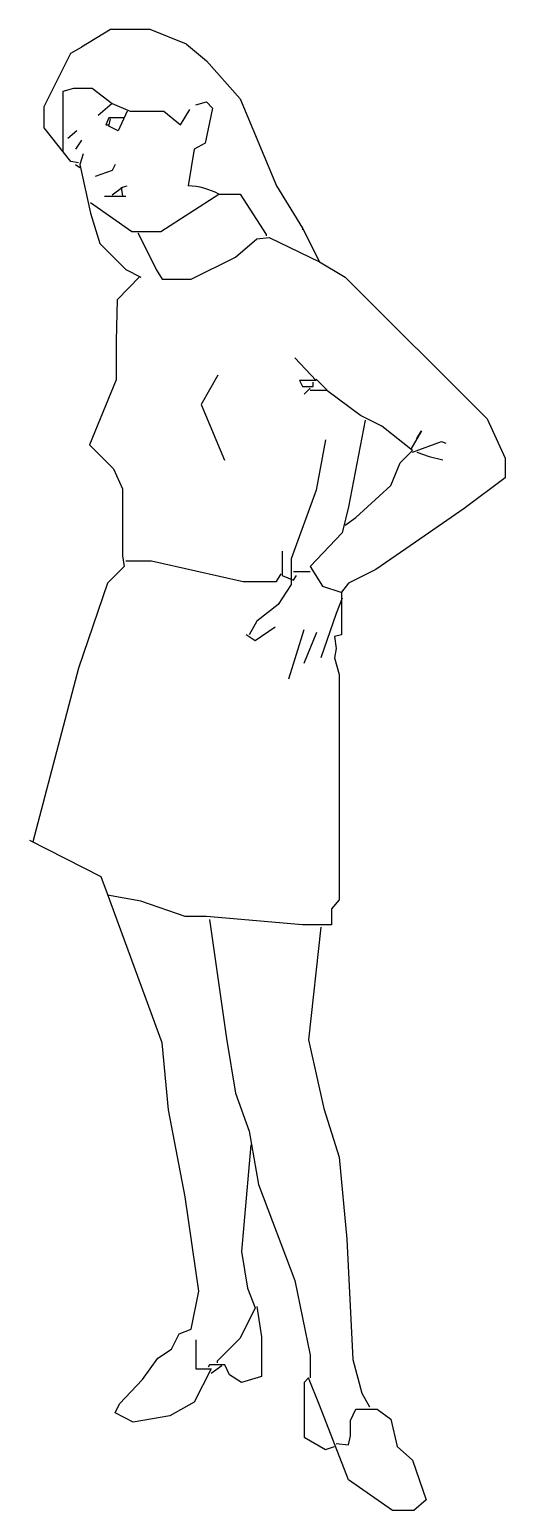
# Model space of a CAD drawing. Header units: millimetres. Extents: x -1587.26 to -1586.75, y 1861.42 to 1863.
import ezdxf

# ---------------------------------------------------------------- set-up
doc = ezdxf.new("R2010")
doc.units = ezdxf.units.MM
doc.header["$LTSCALE"] = 10
doc.layers.add('Humanos', color=2, linetype='Continuous')

msp = doc.modelspace()

# ---------------------------------------------------------------- linework, layer by layer
at = {"layer": 'Humanos'}
for p, q in [((-1587.2136, 1862.9724), (-1587.2022, 1862.9789)), ((-1587.0905, 1862.9822), (-1587.0694, 1862.9643)), ((-1586.9673, 1862.7862), (-1586.9495, 1862.7505))]:
    msp.add_line(p, q, dxfattribs=at)
for points in [[(-1587.0905, 1862.9822), (-1587.1293, 1862.9975), (-1587.1715, 1862.9975), (-1587.2022, 1862.9789)], [(-1587.2055, 1862.8558), (-1587.2136, 1862.8574), (-1587.2419, 1862.8931), (-1587.2419, 1862.9157), (-1587.2136, 1862.9724)], [(-1587.0694, 1862.9643), (-1587.0338, 1862.9238), (-1586.9949, 1862.8315), (-1586.9673, 1862.7862), (-1586.9673, 1862.7845)], [(-1587.2217, 1862.8676), (-1587.2217, 1862.932), (-1587.2103, 1862.9352), (-1587.1909, 1862.9352), (-1587.1698, 1862.919), (-1587.1844, 1862.906)], [(-1587.1698, 1862.919), (-1587.1504, 1862.9109), (-1587.1148, 1862.9109), (-1587.0969, 1862.8963), (-1587.0872, 1862.9125)], [(-1587.0807, 1862.9174), (-1587.0694, 1862.9206), (-1587.0629, 1862.9141), (-1587.071, 1862.8769), (-1587.0824, 1862.8704), (-1587.0888, 1862.8315)], [(-1587.1569, 1862.9036), (-1587.1731, 1862.9036), (-1587.1763, 1862.8963), (-1587.1731, 1862.8963)], [(-1587.1536, 1862.9109), (-1587.1634, 1862.8898), (-1587.1731, 1862.8947), (-1587.1715, 1862.9028)], [(-1587.2071, 1862.8898), (-1587.2168, 1862.8817)], [(-1587.2022, 1862.8801), (-1587.2087, 1862.8704)], [(-1587.2087, 1862.8542), (-1587.2039, 1862.8509)], [(-1587.2006, 1862.8655), (-1587.2039, 1862.8542), (-1587.1925, 1862.8023), (-1587.1828, 1862.7699), (-1587.1553, 1862.7424), (-1587.1391, 1862.7343)], [(-1587.1666, 1862.8542), (-1587.1698, 1862.8477), (-1587.1877, 1862.8412)], [(-1587.1925, 1862.8137), (-1587.1488, 1862.7829), (-1587.118, 1862.7829), (-1587.0564, 1862.8226), (-1587.0338, 1862.8226), (-1587.0062, 1862.7797), (-1587.0062, 1862.778)], [(-1587.1779, 1862.8202), (-1587.1553, 1862.8202)], [(-1587.1698, 1862.8218), (-1587.1585, 1862.8299), (-1587.1536, 1862.8315)], [(-1587.1601, 1862.8299), (-1587.1585, 1862.8202)], [(-1587.1423, 1862.7813), (-1587.1326, 1862.7619), (-1587.1229, 1862.7424), (-1587.1164, 1862.7319), (-1587.0856, 1862.7319), (-1587.0386, 1862.7554), (-1587.0159, 1862.7748), (-1587.003, 1862.7764), (-1586.9495, 1862.7505), (-1586.922, 1862.7343), (-1586.7713, 1862.5836), (-1586.7519, 1862.5415), (-1586.7519, 1862.5205), (-1586.7956, 1862.4881), (-1586.8475, 1862.4524), (-1586.8896, 1862.4233), (-1586.9187, 1862.4087), (-1586.926, 1862.399), (-1586.926, 1862.3536), (-1586.9333, 1862.352), (-1586.9317, 1862.339), (-1586.9333, 1862.3293), (-1586.9285, 1862.3115), (-1586.9285, 1862.0717), (-1586.9366, 1862.062), (-1586.9366, 1862.045), (-1586.9673, 1862.045), (-1587.0694, 1862.0539), (-1587.0921, 1862.0539), (-1587.1391, 1862.0701), (-1587.1747, 1862.0766)], [(-1587.1403, 1862.7349), (-1587.1642, 1862.71), (-1587.1654, 1862.6663), (-1587.1654, 1862.6248), (-1587.1936, 1862.5558), (-1587.1682, 1862.5302), (-1587.1585, 1862.5091), (-1587.1585, 1862.4378), (-1587.1569, 1862.4265), (-1587.1747, 1862.4087), (-1587.2055, 1862.318), (-1587.2541, 1862.1333)], [(-1586.9754, 1862.6484), (-1586.9528, 1862.6241), (-1586.9706, 1862.6241), (-1586.9673, 1862.6177), (-1586.956, 1862.6177), (-1586.956, 1862.6225)], [(-1586.9592, 1862.6161), (-1586.9657, 1862.6096)], [(-1586.9528, 1862.6258), (-1586.9414, 1862.6144)], [(-1586.922, 1862.4703), (-1586.9106, 1862.4783), (-1586.8734, 1862.5124), (-1586.8637, 1862.5367), (-1586.8507, 1862.5496), (-1586.8831, 1862.5755), (-1586.9058, 1862.5869), (-1586.9414, 1862.6136), (-1586.9592, 1862.6136)], [(-1586.9009, 1862.582), (-1586.9187, 1862.4897), (-1586.9252, 1862.4621), (-1586.9592, 1862.4265), (-1586.9463, 1862.4054), (-1586.9268, 1862.399)], [(-1586.8458, 1862.5626), (-1586.841, 1862.5707), (-1586.8523, 1862.5512)], [(-1586.943, 1862.561), (-1586.9528, 1862.5075), (-1586.9795, 1862.4346), (-1586.9795, 1862.4071), (-1586.9933, 1862.386), (-1587.0159, 1862.3682), (-1587.024, 1862.3536)], [(-1586.8507, 1862.548), (-1586.8199, 1862.5593), (-1586.8151, 1862.5577)], [(-1586.8458, 1862.548), (-1586.8329, 1862.5432), (-1586.8183, 1862.5399)], [(-1586.9892, 1862.4427), (-1586.9892, 1862.4168), (-1586.9771, 1862.4119), (-1586.9738, 1862.4168)], [(-1587.1553, 1862.4322), (-1587.1277, 1862.4322), (-1587.0807, 1862.4217), (-1587.0305, 1862.4103), (-1586.9949, 1862.4103), (-1586.99, 1862.4184)], [(-1586.9592, 1862.4208), (-1586.9771, 1862.4208)], [(-1586.9252, 1862.3925), (-1586.9317, 1862.3763)], [(-1586.9965, 1862.3617), (-1587.0176, 1862.3471), (-1587.0273, 1862.3536)], [(-1587.0807, 1861.6035), (-1587.0807, 1861.5809), (-1587.0807, 1861.5728), (-1587.0645, 1861.5728), (-1587.0824, 1861.5371), (-1587.1083, 1861.5226), (-1587.1472, 1861.5161), (-1587.1666, 1861.5258), (-1587.1617, 1861.5355), (-1587.1374, 1861.5614), (-1587.1212, 1861.5841), (-1587.1067, 1861.5938), (-1587.0986, 1861.61), (-1587.0856, 1861.6149), (-1587.0775, 1861.6554), (-1587.0921, 1861.7558), (-1587.1099, 1861.8482), (-1587.1164, 1861.9194), (-1587.1747, 1862.0782), (-1587.1812, 1862.096), (-1587.2573, 1862.1349)], [(-1587.0662, 1862.0507), (-1587.0483, 1861.9243), (-1587.0386, 1861.866), (-1587.024, 1861.8255), (-1587.0143, 1861.7688), (-1586.9754, 1861.6667), (-1586.9592, 1861.5873), (-1586.9592, 1861.563)], [(-1586.9479, 1862.0426), (-1586.9609, 1861.9227), (-1586.9447, 1861.8498), (-1586.9285, 1861.7979), (-1586.9204, 1861.7105), (-1586.9139, 1861.5825), (-1586.9042, 1861.5469), (-1586.8961, 1861.5323)], [(-1587.0224, 1861.8109), (-1587.0321, 1861.6975), (-1587.0257, 1861.6586), (-1587.0176, 1861.6376), (-1587.0338, 1861.6052), (-1587.0581, 1861.5809), (-1587.0581, 1861.5792)], [(-1587.0159, 1861.6392), (-1587.0111, 1861.6068), (-1587.0111, 1861.5647), (-1587.0321, 1861.5582), (-1587.0451, 1861.5663), (-1587.05, 1861.5768), (-1587.0662, 1861.5768), (-1587.0678, 1861.5744)], [(-1587.0532, 1861.576), (-1587.0645, 1861.5679)], [(-1586.9317, 1861.4934), (-1586.9187, 1861.4918), (-1586.9163, 1861.5015), (-1586.9163, 1861.5177), (-1586.9106, 1861.5298), (-1586.888, 1861.5298), (-1586.8734, 1861.5193), (-1586.8669, 1861.4901), (-1586.8507, 1861.4756), (-1586.8361, 1861.4334), (-1586.8491, 1861.4221), (-1586.8718, 1861.4221), (-1586.9187, 1861.4545), (-1586.9495, 1861.5339), (-1586.9609, 1861.563), (-1586.9657, 1861.5582), (-1586.9657, 1861.4999), (-1586.943, 1861.4869), (-1586.9333, 1861.4901)]]:
    msp.add_lwpolyline(points, dxfattribs=at)
at = {"layer": 'Humanos', "flags": 128}
for points in [[(-1587.0573, 1862.6298), (-1587.075, 1862.5987), (-1587.0502, 1862.5393)], [(-1586.9317, 1862.3763), (-1586.9479, 1862.3291)], [(-1586.9659, 1862.359), (-1586.9824, 1862.3066)], [(-1586.9525, 1862.356), (-1586.9659, 1862.3231)]]:
    msp.add_lwpolyline(points, dxfattribs=at)
at = {"layer": 'Humanos'}
msp.add_arc((-1587.0931, 1862.7525), 0.0791, 62.3803, 86.9035, dxfattribs=at)

doc.saveas('drawing.dxf')
